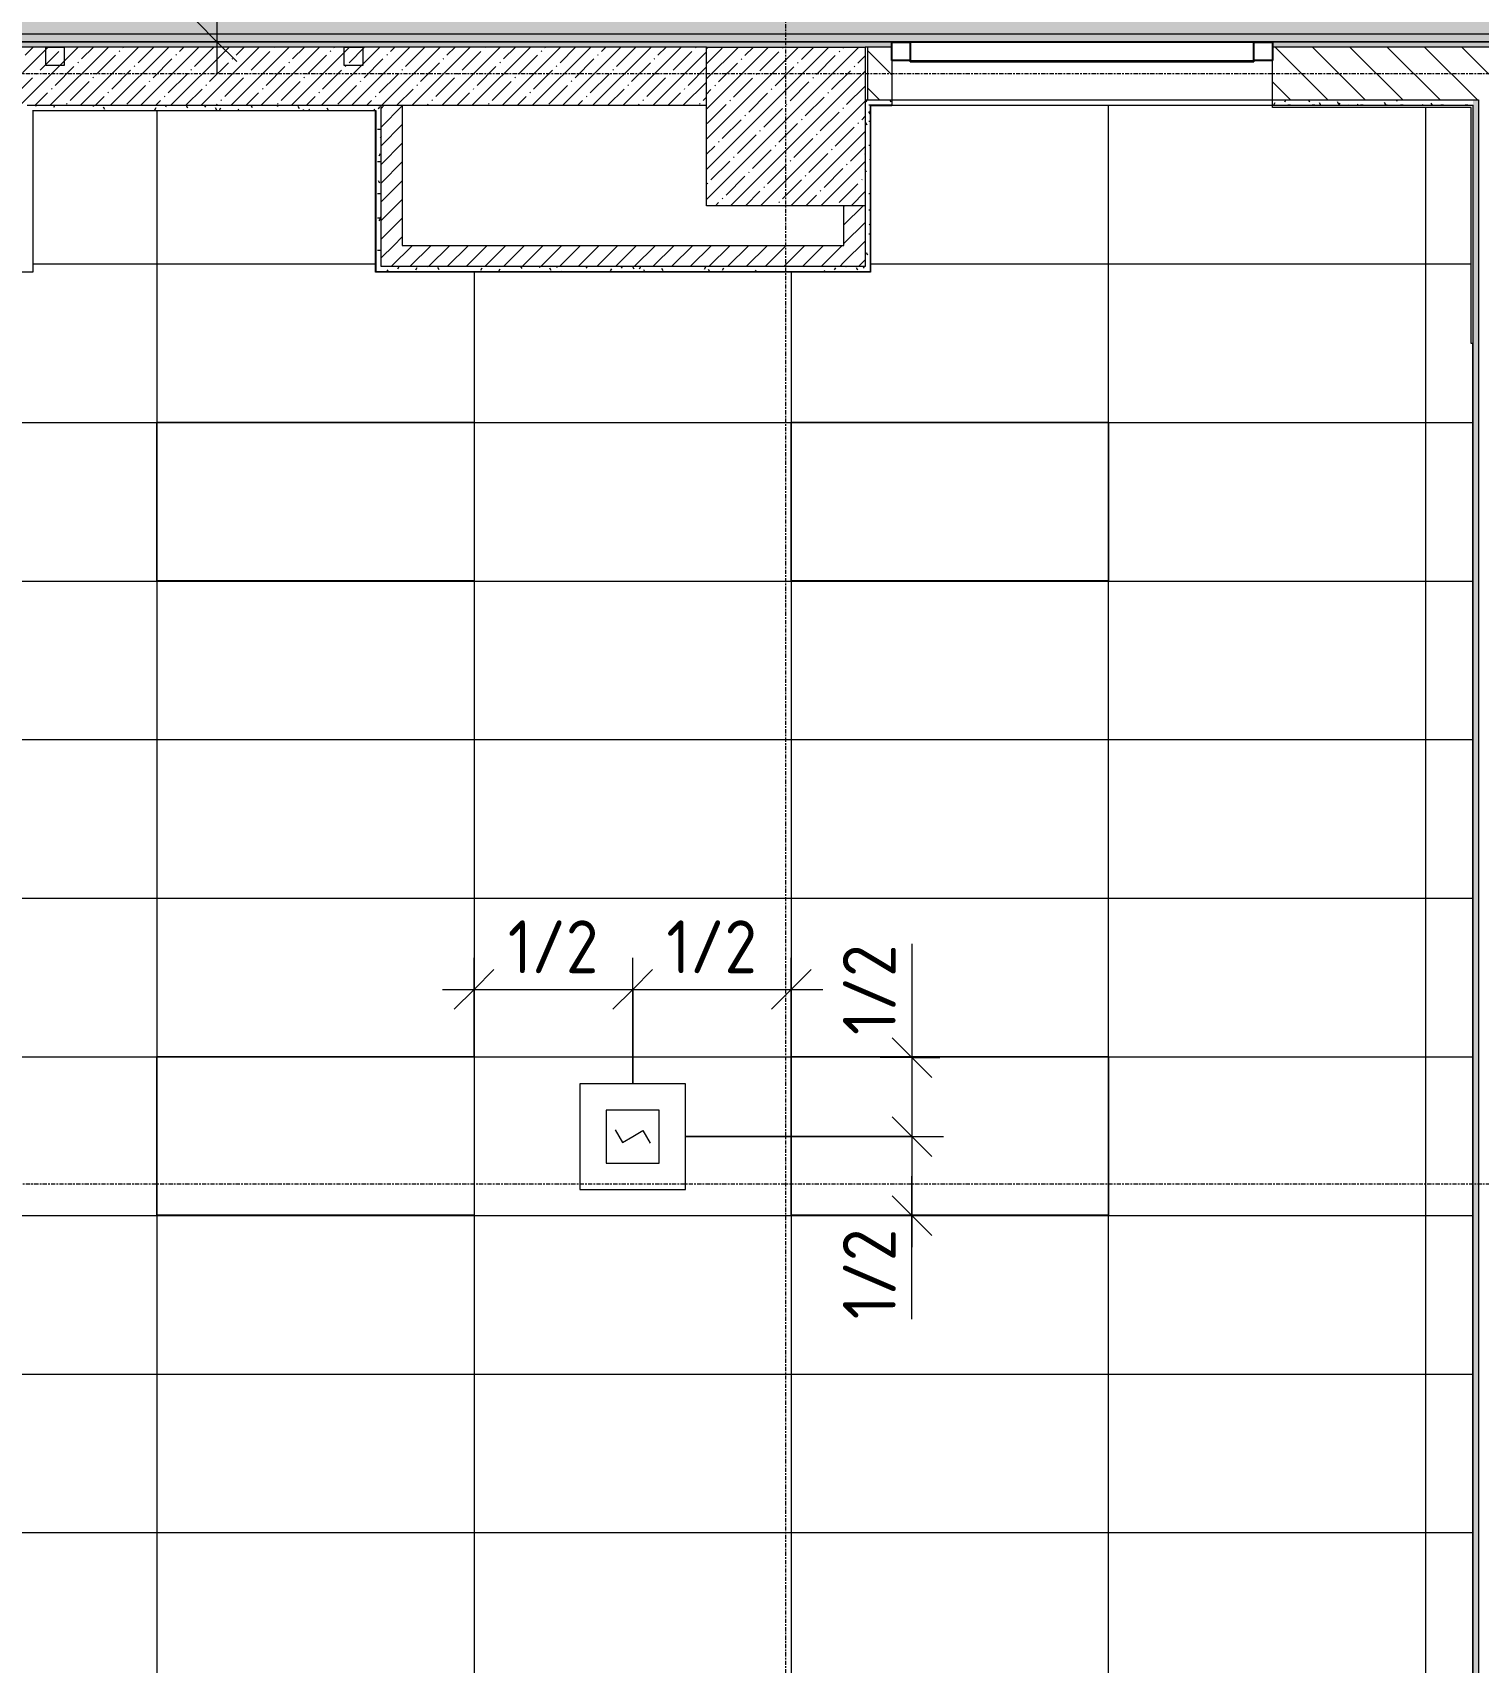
# Model space of a CAD drawing. Header units: millimetres. Extents: x -3902 to 188078, y -8553 to 29000.
# Drawn here: x 19360 to 24831, y 1789 to 7955 of the extents above; entities that cross this region are included whole.
import ezdxf

# ---------------------------------------------------------------- set-up
doc = ezdxf.new("R2010")
doc.units = ezdxf.units.MM
doc.linetypes.add('Осевая', pattern=[31.75, 6.35, -4.7625, 15.875, -4.7625])
for name, color, linetype, lineweight in [('A-ANNO-DIMS', 7, 'Continuous', 9), ('A-ANNO-DIMS-100', 7, 'Continuous', 9), ('A-CLNG-PATT', 7, 'Continuous', 9), ('A-GLAZ', 7, 'Continuous', 9), ('A-GLAZ-1', 7, 'Continuous', 13), ('A-GLAZ-CURT', 7, 'Continuous', 9), ('A-GLAZ-CWMG', 7, 'Continuous', 9), ('A-GLAZ-CWMG-1', 7, 'Continuous', 25), ('A-WALL', 7, 'Continuous', 9), ('I-WALL', 7, 'Continuous', 9), ('Q-SPCQ', 7, 'Continuous', 9), ('S-COLS', 7, 'Continuous', 9), ('Оси-2', 7, 'Осевая', 9)]:
    doc.layers.add(name, color=color, linetype=linetype, lineweight=lineweight)
for name, color, linetype, lineweight, true_color in [('A-ANNO-NOTE', 1, 'Continuous', 9, 0xff0000), ('A-CLNG-1', 7, 'Continuous', 9, 0xeaeaea), ('A-WALL-1', 7, 'Continuous', 9, 0x3c3c3c), ('A-WALL-FNSH-1', 7, 'Continuous', 9, 0x3c3c3c), ('I-WALL-1', 7, 'Continuous', 9, 0x535353), ('Q-SPCQ-2', 1, 'Continuous', 9, 0xff0000), ('S-COLS-1', 9, 'Continuous', 9, 0x808080), ('S-COLS-2', 7, 'Continuous', 9, 0x3c3c3c)]:
    doc.layers.add(name, color=color, linetype=linetype, lineweight=lineweight, true_color=true_color)
doc.layers.add('A-CLNG-PATT-1', color=7, linetype='Continuous', lineweight=9, transparency=1)
doc.styles.add('ISOCPEUR', font='isocpeur.ttf', dxfattribs={"width": 0.9, "height": 250})
doc.styles.add('ISOCPEUR_1', font='isocpeur.ttf', dxfattribs={"width": 0.9, "height": 200})
doc.dimstyles.new('ISO-2_0_0_9К_Средний_округл2', dxfattribs={"dimscale": 304.8, "dimtxt": 199.196235, "dimasz": 0.492126, "dimexe": 0.393701, "dimexo": 0, "dimgap": 0, "dimtad": 1, "dimdec": 0, "dimrnd": 10, "dimzin": 0, "dimdsep": 46, "dimtxsty": 'ISOCPEUR_1', "dimblk1": 'OBLIQUE', "dimblk2": 'OBLIQUE', "dimsah": 1, "dimcen": 0.09, "dimdle": 0.393701, "dimazin": 0, "dimtfac": 1, "dimtdec": 4, "dimtix": 1, "dimtmove": 1, "dimatfit": 3, "dimfxl": 1, "dimtvp": 1, "dimtolj": 1, "dimtzin": 0, "dimarcsym": 2})
doc.dimstyles.new('ISO-2_0_0_9К_Средний_округл2_1', dxfattribs={"dimscale": 304.8, "dimtxt": 199.196235, "dimasz": 0.492126, "dimexe": 0.393701, "dimexo": 0, "dimgap": 0, "dimtad": 1, "dimdec": 0, "dimrnd": 10, "dimzin": 0, "dimdsep": 46, "dimtxsty": 'ISOCPEUR_1', "dimblk1": 'OBLIQUE', "dimblk2": 'OBLIQUE', "dimsah": 1, "dimcen": 0.09, "dimdle": 0.393701, "dimazin": 0, "dimtfac": 1, "dimtdec": 4, "dimtix": 1, "dimtmove": 0, "dimatfit": 3, "dimfxl": 1, "dimtvp": 1, "dimtolj": 1, "dimtzin": 0, "dimarcsym": 2})
doc.dimstyles.new('ISO-2_5_0_9К_БОЛЬШОЙ', dxfattribs={"dimscale": 304.8, "dimtxt": 248.995294, "dimasz": 0.492126, "dimexe": 0.393701, "dimexo": 0.984252, "dimgap": 0, "dimtad": 1, "dimdec": 0, "dimrnd": 10, "dimzin": 0, "dimdsep": 46, "dimtxsty": 'ISOCPEUR', "dimblk1": 'OBLIQUE', "dimblk2": 'OBLIQUE', "dimsah": 1, "dimcen": 0.09, "dimdle": 0.393701, "dimazin": 0, "dimtfac": 1, "dimtdec": 4, "dimtix": 1, "dimtmove": 0, "dimatfit": 3, "dimfxl": 1, "dimtvp": 1, "dimtolj": 1, "dimtzin": 0, "dimarcsym": 2})
pattern_1 = [(45, (0, 0), (-35.35534, 35.35534), [])]
pattern_2 = [(0, (0, 0), (121.92, 30.48), [10.058, -81.382, 10.058, -81.382, -487.68]), (0, (0, 0), (121.92, 30.48), [-182.88, 10.058, -172.822, 10.058, -81.382, -213.36]), (0, (0, 0), (121.92, 30.48), [-457.2, 10.058, -50.902, 10.058, -142.342]), (120, (45.72, 15.24), (-87.356454, 90.345817), [10.058, -81.382, 10.058, -81.382, -487.68]), (120, (45.72, 15.24), (-87.356454, 90.345817), [-182.88, 10.058, -172.822, 10.058, -81.382, -213.36]), (120, (45.72, 15.24), (-87.356454, 90.345817), [-457.2, 10.058, -50.902, 10.058, -142.342]), (240, (60.96, 76.2), (-34.563546, -120.825817), [10.058, -81.382, 10.058, -81.382, -487.68]), (240, (60.96, 76.2), (-34.563546, -120.825817), [-182.88, 10.058, -172.822, 10.058, -81.382, -213.36]), (240, (60.96, 76.2), (-34.563546, -120.825817), [-457.2, 10.058, -50.902, 10.058, -142.342])]

# ---------------------------------------------------------------- blocks, each defined once
blk = doc.blocks.new('BSC_Колонна _Прямоугольная - 600х600-V16-Сводный план потолка 3 этажа в осях 1-12')
at = {"layer": 'S-COLS-1'}
h = blk.add_hatch(dxfattribs=at)
h.set_pattern_fill('FP_23', color=256, style=0, pattern_type=2)
h.set_pattern_definition([(45, (-22210, -7600), (-57.02463, 57.02463), []), (45, (-22152.975, -7600), (-57.02463, 57.02463), [100.806, -20.161, 3.353, -16.808])])
h.paths.add_polyline_path([(-300, -300), (300, -300), (300, 300), (-300, 300)])
at = {"layer": 'S-COLS-2'}
for p, q in [((-300, 300), (300, 300)), ((-300, -300), (-300, 300)), ((300, 300), (300, -300)), ((300, -300), (-300, -300))]:
    blk.add_line(p, q, dxfattribs=at)
blk = doc.blocks.new('120_Окно_СКБ_1Ст - 120_Окно_СКБ_1Ст 400х1200 EI30-24228621-Сводный план потолка 3 этажа в осях 1-12')
at = {"layer": 'A-GLAZ-1'}
for p, q in [((-600, 40), (-600, 110)), ((-600, 110), (-530, 110)), ((-530, 110), (-530, 40)), ((530, 40), (530, 110)), ((530, 110), (600, 110)), ((600, 110), (600, 40)), ((-530, 40), (-600, 40)), ((600, 40), (530, 40))]:
    blk.add_line(p, q, dxfattribs=at)
blk = doc.blocks.new('Извещатель потолочный - Монтируемые на перекрытии-30356282-Сводный план потолка 3 этажа в осях 1-12')
at = {"layer": 'Q-SPCQ'}
for p, q in [((-300, 300), (-300, -100)), ((100, 300), (-300, 300)), ((100, -100), (100, 300)), ((0, 200), (-200, 200)), ((-200, 200), (-200, 0)), ((0, 0), (0, 200)), ((-122.5, 139), (-74.9, 166.5)), ((-100, 100), (-122.5, 139)), ((-77.5, 61), (-100, 100)), ((-200, 0), (0, 0)), ((-125.1, 33.5), (-77.5, 61)), ((-300, -100), (100, -100))]:
    blk.add_line(p, q, dxfattribs=at)
blk = doc.blocks.new('Прямоугольный импост - 50 x 70 мм-31927764-Сводный план потолка 3 этажа в осях 1-12')
at = {"layer": 'A-GLAZ-CWMG-1'}
for p, q in [((0, 35), (-70, 35)), ((-70, 35), (-70, -35)), ((0, -35), (0, 35)), ((-70, -35), (0, -35))]:
    blk.add_line(p, q, dxfattribs=at)
blk = doc.blocks.new('Системная панель - Стекло - 40мм-32261946-Сводный план потолка 3 этажа в осях 1-12')
at = {"layer": 'A-GLAZ-CURT'}
for p, q in [((-650, -40), (-650, -35)), ((-650, -40), (650, -40)), ((650, -35), (650, -40))]:
    blk.add_line(p, q, dxfattribs=at)
blk = doc.blocks.new('Прямоугольный импост - 50 x 70 мм-31701779-Сводный план потолка 3 этажа в осях 1-12')
at = {"layer": 'A-GLAZ-CWMG-1'}
for p, q in [((-70, 35), (0, 35)), ((-70, -35), (-70, 35)), ((0, 35), (0, -35)), ((0, -35), (-70, -35))]:
    blk.add_line(p, q, dxfattribs=at)
blk = doc.blocks.new('Прямоугольный импост - 50 x 70 мм-31928778-Сводный план потолка 3 этажа в осях 1-12')
at = {"layer": 'A-GLAZ-CWMG'}
for p, q in [((13639.3, 7919), (14939.3, 7919)), ((13639.3, 7849), (14939.3, 7849))]:
    blk.add_line(p, q, dxfattribs=at)
blk = doc.blocks.new('DIMBLOCK3-Сводный план потолка 3 этажа в осях 1-12')
at = {"layer": 'A-ANNO-DIMS-100', "lineweight": 20}
for p, q in [((20057.6, 9400), (19982.6, 9475)), ((20057.6, 9400), (20132.6, 9325)), ((20057.6, 7920), (19982.6, 7995)), ((20057.6, 7920), (20132.6, 7845))]:
    blk.add_line(p, q, dxfattribs=at)
at = {"layer": 'A-ANNO-DIMS-100'}
for p, q in [((19966, 9400), (20177.6, 9400)), ((20057.6, 9400), (19966, 9400)), ((20057.6, 9400), (20057.6, 7800)), ((19863.7, 7920), (20177.6, 7920)), ((20057.6, 7920), (19863.7, 7920))]:
    blk.add_line(p, q, dxfattribs=at)
at = {"layer": 'A-ANNO-DIMS-100', "color": 0, "insert": (19731, 8444.5), "char_height": 250, "width": 517.144, "attachment_point": 1, "rotation": 90, "line_spacing_factor": 1.149209, "style": 'ISOCPEUR'}
blk.add_mtext('1/2', dxfattribs=at)
blk = doc.blocks.new('_Oblique')
at = {"color": 0, "linetype": 'ByBlock', "lineweight": -2}
blk.add_line((-0.5, -0.5), (0.5, 0.5), dxfattribs=at)
blk = doc.blocks.new('DIMBLOCK30-Сводный план потолка 3 этажа в осях 1-12')
at = {"layer": 'A-ANNO-DIMS-100'}
for p, q in [((20860, 8398.8), (20860, 8179)), ((20860, 8299), (20860, 8398.8)), ((21910, 8200), (21910, 8419)), ((20860, 8299), (22030, 8299)), ((21910, 8299), (21910, 8200))]:
    blk.add_line(p, q, dxfattribs=at)
at = {"layer": 'A-ANNO-DIMS-100', "lineweight": 20}
for p, q in [((20860, 8299), (20935, 8374)), ((21910, 8299), (21985, 8374)), ((20860, 8299), (20785, 8224)), ((21910, 8299), (21835, 8224))]:
    blk.add_line(p, q, dxfattribs=at)
at = {"layer": 'A-ANNO-DIMS-100', "color": 0, "insert": (21090.5, 8625.6), "char_height": 250, "width": 706.764, "attachment_point": 1, "line_spacing_factor": 1.149209, "style": 'ISOCPEUR'}
blk.add_mtext('1050', dxfattribs=at)
blk = doc.blocks.new('DIMBLOCK67-Сводный план потолка 3 этажа в осях 1-12')
at = {"layer": 'A-ANNO-DIMS-100'}
for p, q in [((22687.2, 4507.5), (22687.2, 4062.7)), ((22687.2, 4197.1), (22687.2, 3778.3)), ((22793.3, 4077.1), (22567.2, 4077.1)), ((22687.2, 4077.1), (22793.3, 4077.1)), ((22687.2, 4062.7), (22687.2, 3927.7)), ((21830.6, 3778.3), (22807.2, 3778.3)), ((22687.2, 3778.3), (21830.6, 3778.3))]:
    blk.add_line(p, q, dxfattribs=at)
at = {"layer": 'A-ANNO-DIMS-100', "lineweight": 20}
for p, q in [((22687.2, 4077.1), (22612.2, 4152.1)), ((22687.2, 4077.1), (22762.2, 4002.1)), ((22687.2, 3778.3), (22612.2, 3853.3)), ((22687.2, 3778.3), (22762.2, 3703.3))]:
    blk.add_line(p, q, dxfattribs=at)
at = {"layer": 'A-ANNO-DIMS-100', "color": 0, "insert": (22426, 4162.7), "char_height": 200, "width": 413.715, "attachment_point": 1, "rotation": 90, "line_spacing_factor": 1.149209, "style": 'ISOCPEUR_1'}
blk.add_mtext('1/2', dxfattribs=at)
blk = doc.blocks.new('DIMBLOCK68-Сводный план потолка 3 этажа в осях 1-12')
at = {"layer": 'A-ANNO-DIMS-100', "lineweight": 20}
for p, q in [((22687.2, 3778.3), (22612.2, 3853.3)), ((22687.2, 3778.3), (22762.2, 3703.3)), ((22687.2, 3479.5), (22612.2, 3554.5)), ((22687.2, 3479.5), (22762.2, 3404.5))]:
    blk.add_line(p, q, dxfattribs=at)
at = {"layer": 'A-ANNO-DIMS-100'}
for p, q in [((21830.6, 3778.3), (22807.2, 3778.3)), ((22687.2, 3778.3), (21830.6, 3778.3)), ((22687.2, 3778.3), (22687.2, 3359.5)), ((22687.2, 3532), (22687.2, 3628.9)), ((22687.2, 3087.2), (22687.2, 3532)), ((22793.3, 3479.5), (22567.2, 3479.5)), ((22687.2, 3479.5), (22793.3, 3479.5))]:
    blk.add_line(p, q, dxfattribs=at)
at = {"layer": 'A-ANNO-DIMS-100', "color": 0, "insert": (22426, 3087.2), "char_height": 200, "width": 413.715, "attachment_point": 1, "rotation": 90, "line_spacing_factor": 1.149209, "style": 'ISOCPEUR_1'}
blk.add_mtext('1/2', dxfattribs=at)
blk = doc.blocks.new('DIMBLOCK69-Сводный план потолка 3 этажа в осях 1-12')
at = {"layer": 'A-ANNO-DIMS-100'}
for p, q in [((21030.6, 4080.7), (21030.6, 4455.1)), ((21630.6, 3978.3), (21630.6, 4455.1)), ((20910.6, 4335.1), (21630.6, 4335.1)), ((21030.6, 4335.1), (21030.6, 4080.7)), ((21630.6, 4335.1), (21630.6, 3978.3))]:
    blk.add_line(p, q, dxfattribs=at)
at = {"layer": 'A-ANNO-DIMS-100', "lineweight": 20}
for p, q in [((21030.6, 4335.1), (21105.6, 4410.1)), ((21630.6, 4335.1), (21705.6, 4410.1)), ((21030.6, 4335.1), (20955.6, 4260.1)), ((21630.6, 4335.1), (21555.6, 4260.1))]:
    blk.add_line(p, q, dxfattribs=at)
at = {"layer": 'A-ANNO-DIMS-100', "color": 0, "insert": (21158.2, 4596.4), "char_height": 200, "width": 413.715, "attachment_point": 1, "line_spacing_factor": 1.149209, "style": 'ISOCPEUR_1'}
blk.add_mtext('1/2', dxfattribs=at)
blk = doc.blocks.new('DIMBLOCK70-Сводный план потолка 3 этажа в осях 1-12')
at = {"layer": 'A-ANNO-DIMS-100'}
for p, q in [((21630.6, 3978.3), (21630.6, 4455.1)), ((22230.6, 4080.7), (22230.6, 4455.1)), ((21630.6, 4335.1), (22350.6, 4335.1)), ((21630.6, 4335.1), (21630.6, 3978.3)), ((22230.6, 4335.1), (22230.6, 4080.7))]:
    blk.add_line(p, q, dxfattribs=at)
at = {"layer": 'A-ANNO-DIMS-100', "lineweight": 20}
for p, q in [((21630.6, 4335.1), (21705.6, 4410.1)), ((22230.6, 4335.1), (22305.6, 4410.1)), ((21630.6, 4335.1), (21555.6, 4260.1)), ((22230.6, 4335.1), (22155.6, 4260.1))]:
    blk.add_line(p, q, dxfattribs=at)
at = {"layer": 'A-ANNO-DIMS-100', "color": 0, "insert": (21758.2, 4596.4), "char_height": 200, "width": 413.715, "attachment_point": 1, "line_spacing_factor": 1.149209, "style": 'ISOCPEUR_1'}
blk.add_mtext('1/2', dxfattribs=at)

msp = doc.modelspace()

# ---------------------------------------------------------------- hatches: boundary and pattern name
at = {"layer": 'A-ANNO-NOTE'}
msp.add_hatch(color=256, dxfattribs=at).paths.add_polyline_path([(38005.7, 7921), (38307.7, 7921), (38307.7, 10679), (37969, 10679), (37969, 11221), (38249, 11221), (38249, 11545.1), (38007.7, 11665.8), (38249, 11786.5), (38249, 11850.8), (38230, 11850.8), (38230, 11950.8), (38249, 11950.8), (38249, 12775), (38230, 12775), (38230, 12875), (38249, 12875), (38249, 14979), (33631, 14979), (33631, 14579), (32989, 14579), (32989, 14959), (31782.2, 14959), (31782.2, 13759), (20231, 13759), (20231, 10879), (12939.3, 10879), (12939.3, 14700), (6781, 14699.8), (6781, 14579), (6139, 14579), (6139, 14700), (5661, 14699.5), (5661, 13999), (3109, 13999), (3109, 14959), (411, 14959), (411, 14679), (111, 14679), (111, 11421), (411, 11421), (411, 10879), (111, 10879), (111, 8521), (1271, 8521), (1271, 7921), (37394.1, 7921)])
at = {"layer": 'A-CLNG-PATT'}
h = msp.add_hatch(dxfattribs=at)
h.set_pattern_fill('FP_31', color=256, style=0, pattern_type=2)
h.set_pattern_definition([(0, (19315, 11450), (0, -50), [])])
h.paths.add_polyline_path([(38005.7, 7921), (38307.7, 7921), (38307.7, 10679), (37969, 10679), (37969, 11221), (38249, 11221), (38249, 11545.1), (38007.7, 11665.8), (38249, 11786.5), (38249, 11850.8), (38230, 11850.8), (38230, 11950.8), (38249, 11950.8), (38249, 12775), (38230, 12775), (38230, 12875), (38249, 12875), (38249, 14979), (33631, 14979), (33631, 14579), (32989, 14579), (32989, 14959), (31782.2, 14959), (31782.2, 13759), (20231, 13759), (20231, 10879), (12939.3, 10879), (12939.3, 14700), (6781, 14699.8), (6781, 14579), (6139, 14579), (6139, 14700), (5661, 14699.5), (5661, 13999), (3109, 13999), (3109, 14959), (411, 14959), (411, 14679), (111, 14679), (111, 11421), (411, 11421), (411, 10879), (111, 10879), (111, 8521), (1271, 8521), (1271, 7921), (37394.1, 7921)])
h.paths.add_polyline_path([(20441.9, 9201.5), (20395.1, 9213), (20352.4, 9235.4), (20316.3, 9267.4), (20288.9, 9307.1), (20271.8, 9352.1), (20266, 9400), (20271.8, 9447.9), (20288.9, 9492.9), (20316.3, 9532.6), (20352.4, 9564.6), (20395.1, 9587), (20441.9, 9598.5), (20490.1, 9598.5), (20536.9, 9587), (20579.6, 9564.6), (20615.7, 9532.6), (20643.1, 9492.9), (20660.2, 9447.9), (20666, 9400), (20660.2, 9352.1), (20643.1, 9307.1), (20615.7, 9267.4), (20579.6, 9235.4), (20536.9, 9213), (20490.1, 9201.5)])
h.paths.add_polyline_path([(20441.9, 13340.5), (20395.1, 13352), (20352.4, 13374.4), (20316.3, 13406.4), (20288.9, 13446.1), (20271.8, 13491.1), (20266, 13539), (20271.8, 13586.9), (20288.9, 13631.9), (20316.3, 13671.6), (20352.4, 13703.6), (20395.1, 13726), (20441.9, 13737.5), (20490.1, 13737.5), (20536.9, 13726), (20579.6, 13703.6), (20615.7, 13671.6), (20643.1, 13631.9), (20660.2, 13586.9), (20666, 13539), (20660.2, 13491.1), (20643.1, 13446.1), (20615.7, 13406.4), (20579.6, 13374.4), (20536.9, 13352), (20490.1, 13340.5)])
h.paths.add_polyline_path([(335.1, 13860.5), (286.9, 13860.5), (240.1, 13872), (197.4, 13894.4), (161.3, 13926.4), (133.9, 13966.1), (116.8, 14011.1), (111, 14059), (116.8, 14106.9), (133.9, 14151.9), (161.3, 14191.6), (197.4, 14223.6), (240.1, 14246), (286.9, 14257.5), (335.1, 14257.5), (381.9, 14246), (424.6, 14223.6), (460.7, 14191.6), (488.1, 14151.9), (505.2, 14106.9), (511, 14059), (505.2, 14011.1), (488.1, 13966.1), (460.7, 13926.4), (424.6, 13894.4), (381.9, 13872), (335.6, 13860.6)])
h = msp.add_hatch(dxfattribs=at)
h.set_pattern_fill('FP_35', color=256, style=0, pattern_type=2)
h.set_pattern_definition([(180, (11431, 2879.5), (-7e-14, -600), []), (270, (11431, 2879.5), (1200, 7e-14), [])])
h.paths.add_polyline_path([(21492.7, 520), (24810.7, 520), (24809.7, 6779), (24802.7, 6779), (24802.7, 7672), (24051, 7672), (24051, 7680), (22530, 7679), (22530, 7050), (20659, 7050), (20658, 7660), (19360, 7659), (19360, 7050), (16102, 7050), (16102, 7672), (15009.3, 7672), (15009.3, 7680), (12780, 7680), (12780, 7280), (12630, 7279), (12631, 520), (19046.3, 520)])
h.paths.add_polyline_path([(23430.6, 1080.7), (22230.6, 1080.7), (22230.6, 1680.7), (23430.6, 1680.7)])
h.paths.add_polyline_path([(21030.6, 1080.7), (19830.6, 1080.7), (19830.6, 1680.7), (21030.6, 1680.7)])
h.paths.add_polyline_path([(17430.6, 1080.7), (16230.6, 1080.7), (16230.6, 1680.7), (17430.6, 1680.7)])
h.paths.add_polyline_path([(13830.6, 1080.7), (13830.6, 1680.7), (15030.6, 1680.7), (15030.6, 1080.7), (14153.6, 1080.7)])
h.paths.add_polyline_path([(22230.6, 3480.7), (22230.6, 4080.7), (23430.6, 4080.7), (23430.6, 3480.7)])
h.paths.add_polyline_path([(19830.6, 3480.7), (19830.6, 4080.7), (21030.6, 4080.7), (21030.6, 3480.7)])
h.paths.add_polyline_path([(16230.6, 3480.7), (16230.6, 4080.7), (17430.6, 4080.7), (17430.6, 3480.7)])
h.paths.add_polyline_path([(14153.6, 3480.7), (13830.6, 3480.7), (13830.6, 4080.7), (15030.6, 4080.7), (15030.6, 3480.7)])
h.paths.add_polyline_path([(22230.6, 5880.7), (22230.6, 6480.7), (23430.6, 6480.7), (23430.6, 5880.7)])
h.paths.add_polyline_path([(19830.6, 5880.7), (19830.6, 6480.7), (21030.6, 6480.7), (21030.6, 5880.7)])
h.paths.add_polyline_path([(17430.6, 5880.7), (16230.6, 5880.7), (16230.6, 6480.7), (17430.6, 6480.7), (17430.6, 6217.1)])
h.paths.add_polyline_path([(15030.6, 5880.7), (13830.6, 5880.7), (13830.6, 6480.7), (15030.6, 6480.7), (15030.6, 6217.1)])
at = {"layer": 'A-CLNG-PATT-1'}
h = msp.add_hatch(color=256, dxfattribs=at)
h.paths.add_polyline_path([(38005.7, 7921), (38307.7, 7921), (38307.7, 10679), (37969, 10679), (37969, 11221), (38249, 11221), (38249, 11545.1), (38007.7, 11665.8), (38249, 11786.5), (38249, 11850.8), (38230, 11850.8), (38230, 11950.8), (38249, 11950.8), (38249, 12775), (38230, 12775), (38230, 12875), (38249, 12875), (38249, 14979), (33631, 14979), (33631, 14579), (32989, 14579), (32989, 14959), (31782.2, 14959), (31782.2, 13759), (20231, 13759), (20231, 10879), (12939.3, 10879), (12939.3, 14700), (6781, 14699.8), (6781, 14579), (6139, 14579), (6139, 14700), (5661, 14699.5), (5661, 13999), (3109, 13999), (3109, 14959), (411, 14959), (411, 14679), (111, 14679), (111, 11421), (411, 11421), (411, 10879), (111, 10879), (111, 8521), (1271, 8521), (1271, 7921), (37394.1, 7921)])
h.paths.add_polyline_path([(20441.9, 9201.5), (20395.1, 9213), (20352.4, 9235.4), (20316.3, 9267.4), (20288.9, 9307.1), (20271.8, 9352.1), (20266, 9400), (20271.8, 9447.9), (20288.9, 9492.9), (20316.3, 9532.6), (20352.4, 9564.6), (20395.1, 9587), (20441.9, 9598.5), (20490.1, 9598.5), (20536.9, 9587), (20579.6, 9564.6), (20615.7, 9532.6), (20643.1, 9492.9), (20660.2, 9447.9), (20666, 9400), (20660.2, 9352.1), (20643.1, 9307.1), (20615.7, 9267.4), (20579.6, 9235.4), (20536.9, 9213), (20490.1, 9201.5)])
h.paths.add_polyline_path([(20441.9, 13340.5), (20395.1, 13352), (20352.4, 13374.4), (20316.3, 13406.4), (20288.9, 13446.1), (20271.8, 13491.1), (20266, 13539), (20271.8, 13586.9), (20288.9, 13631.9), (20316.3, 13671.6), (20352.4, 13703.6), (20395.1, 13726), (20441.9, 13737.5), (20490.1, 13737.5), (20536.9, 13726), (20579.6, 13703.6), (20615.7, 13671.6), (20643.1, 13631.9), (20660.2, 13586.9), (20666, 13539), (20660.2, 13491.1), (20643.1, 13446.1), (20615.7, 13406.4), (20579.6, 13374.4), (20536.9, 13352), (20490.1, 13340.5)])
h.paths.add_polyline_path([(335.1, 13860.5), (286.9, 13860.5), (240.1, 13872), (197.4, 13894.4), (161.3, 13926.4), (133.9, 13966.1), (116.8, 14011.1), (111, 14059), (116.8, 14106.9), (133.9, 14151.9), (161.3, 14191.6), (197.4, 14223.6), (240.1, 14246), (286.9, 14257.5), (335.1, 14257.5), (381.9, 14246), (424.6, 14223.6), (460.7, 14191.6), (488.1, 14151.9), (505.2, 14106.9), (511, 14059), (505.2, 14011.1), (488.1, 13966.1), (460.7, 13926.4), (424.6, 13894.4), (381.9, 13872), (335.6, 13860.6)])
at = {"layer": 'I-WALL'}
h = msp.add_hatch(dxfattribs=at)
h.set_pattern_fill('FP_30', color=256, style=0, pattern_type=2)
h.set_pattern_definition(pattern_2)
h.paths.add_polyline_path([(38307.7, 7900), (38307.7, 7920), (33010, 7920), (33010, 7900), (38005.7, 7900)])
h.paths.add_polyline_path([(30055, 7900), (30510, 7900), (30510, 7920), (27465, 7920), (27465, 7900), (29809.7, 7900)])
h.paths.add_polyline_path([(26365, 7900), (26365, 7920), (24051, 7920), (24051, 7900), (26160, 7900)])
h.paths.add_polyline_path([(22611, 7900), (22611, 7920), (15009.3, 7920), (15009.3, 7900), (22510, 7900)])
h.paths.add_polyline_path([(13569.3, 7900), (13569.3, 7920), (6530, 7920), (6530, 7900), (12930.4, 7900)])
h.paths.add_polyline_path([(3510, 7900), (4030, 7900), (4030, 7920), (3285, 7920), (3285, 7900)])
h.paths.add_polyline_path([(1885, 7900), (1885, 7920), (1250, 7920), (1250, 7900)])
h = msp.add_hatch(dxfattribs=at)
h.set_pattern_fill('FP_10', color=256, style=0, pattern_type=2)
h.set_pattern_definition([(45, (0, 0), (-57.02463, 57.02463), []), (45, (57.025, 0), (-57.02463, 57.02463), [100.806, -20.161, 3.353, -16.808])])
h.paths.add_polyline_path([(21910, 7680), (21910, 7900), (17270, 7900), (17270, 7680), (21492.7, 7680)])
h = msp.add_hatch(dxfattribs=at)
h.set_pattern_fill('FP_8', color=256, style=0, pattern_type=2)
h.set_pattern_definition([(135, (0, 0), (-70.71068, -70.71068), [])])
h.paths.add_polyline_path([(25560, 7700), (25560, 7900), (24051, 7900), (24051, 7700), (25162.2, 7700)])
h.paths.add_polyline_path([(22520, 7700), (22611, 7700), (22611, 7900), (22520, 7900)])
h = msp.add_hatch(dxfattribs=at)
h.set_pattern_fill('FP_30', color=256, style=0, pattern_type=2)
h.set_pattern_definition(pattern_2)
h.paths.add_polyline_path([(20659, 7660), (20659, 7680), (19340, 7680), (19340, 7660), (20658, 7660)])
h = msp.add_hatch(dxfattribs=at)
h.set_pattern_fill('FP_30', color=256, style=0, pattern_type=2)
h.set_pattern_definition(pattern_2)
h.paths.add_polyline_path([(20659, 7070), (20679, 7070), (20679, 7680), (20659, 7680), (20659, 7660)])
h = msp.add_hatch(dxfattribs=at)
h.set_pattern_fill('FP_20', color=256, style=0, pattern_type=2)
h.set_pattern_definition(pattern_1)
h.paths.add_polyline_path([(20759, 7150), (20759, 7680), (20679, 7680), (20679, 7150)])
h = msp.add_hatch(dxfattribs=at)
h.set_pattern_fill('FP_30', color=256, style=0, pattern_type=2)
h.set_pattern_definition(pattern_2)
h.paths.add_polyline_path([(24810.7, 7680), (24810.7, 7700), (24051, 7700), (24051, 7680), (24802.7, 7680)])
h.paths.add_polyline_path([(22510, 7680), (22611, 7680), (22611, 7700), (22510, 7700)])
h = msp.add_hatch(dxfattribs=at)
h.set_pattern_fill('FP_30', color=256, style=0, pattern_type=2)
h.set_pattern_definition(pattern_2)
h.paths.add_polyline_path([(22530, 7050), (22530, 7680), (22510, 7680), (22510, 7050)])
h = msp.add_hatch(dxfattribs=at)
h.set_pattern_fill('FP_30', color=256, style=0, pattern_type=2)
h.set_pattern_definition(pattern_2)
h.paths.add_polyline_path([(24830.7, 400), (24830.7, 7700), (24810.7, 7700), (24810.7, 400)])
h = msp.add_hatch(dxfattribs=at)
h.set_pattern_fill('FP_20', color=256, style=0, pattern_type=2)
h.set_pattern_definition(pattern_1)
h.paths.add_polyline_path([(22430, 7070), (22510, 7070), (22510, 7300), (22430, 7300), (22430, 7116.8)])
h = msp.add_hatch(dxfattribs=at)
h.set_pattern_fill('FP_20', color=256, style=0, pattern_type=2)
h.set_pattern_definition(pattern_1)
h.paths.add_polyline_path([(22430, 7070), (22430, 7150), (20679, 7150), (20679, 7070), (21492.7, 7070)])
h = msp.add_hatch(dxfattribs=at)
h.set_pattern_fill('FP_30', color=256, style=0, pattern_type=2)
h.set_pattern_definition(pattern_2)
h.paths.add_polyline_path([(22510, 7050), (22510, 7070), (20659, 7070), (20659, 7050), (21492.7, 7050)])

# ---------------------------------------------------------------- linework, layer by layer
at = {"layer": 'A-ANNO-NOTE'}
for p, q in [((1271, 7921), (37394.1, 7921)), ((19831, 6479.6), (21031, 6479.6)), ((19831, 5879.6), (19831, 6479.6)), ((21031, 6479.6), (21031, 5879.6)), ((22231, 6479.6), (23431, 6479.6)), ((22231, 5879.6), (22231, 6479.6)), ((23431, 6479.6), (23431, 5879.6)), ((21031, 5879.6), (19831, 5879.6)), ((23431, 5879.6), (22231, 5879.6)), ((19831, 4079.6), (21031, 4079.6)), ((19831, 3479.6), (19831, 4079.6)), ((21031, 4079.6), (21031, 3479.6)), ((22231, 4079.6), (23431, 4079.6)), ((22231, 3479.6), (22231, 4079.6)), ((23431, 4079.6), (23431, 3479.6)), ((21031, 3479.6), (19831, 3479.6)), ((23431, 3479.6), (22231, 3479.6))]:
    msp.add_line(p, q, dxfattribs=at)
at = {"layer": 'A-CLNG-1'}
for p, q in [((1271, 7921), (38307.7, 7921)), ((19830.6, 5880.7), (19830.6, 6480.7)), ((19830.6, 6480.7), (21030.6, 6480.7)), ((21030.6, 6480.7), (21030.6, 5880.7)), ((22230.6, 5880.7), (22230.6, 6480.7)), ((22230.6, 6480.7), (23430.6, 6480.7)), ((23430.6, 6480.7), (23430.6, 5880.7)), ((21030.6, 5880.7), (19830.6, 5880.7)), ((23430.6, 5880.7), (22230.6, 5880.7)), ((19830.6, 3480.7), (19830.6, 4080.7)), ((19830.6, 4080.7), (21030.6, 4080.7)), ((21030.6, 4080.7), (21030.6, 3480.7)), ((22230.6, 3480.7), (22230.6, 4080.7)), ((22230.6, 4080.7), (23430.6, 4080.7)), ((23430.6, 4080.7), (23430.6, 3480.7)), ((21030.6, 3480.7), (19830.6, 3480.7)), ((23430.6, 3480.7), (22230.6, 3480.7))]:
    msp.add_line(p, q, dxfattribs=at)
at = {"layer": 'A-WALL'}
for p, q in [((21910, 7900), (17260, 7900)), ((19340, 7680), (21910, 7680)), ((19360, 7660), (20659, 7660)), ((20659, 7660), (20659, 7050)), ((22611, 7680), (22530, 7680)), ((24051, 7700), (24830.7, 7700)), ((24051, 7680), (24810.7, 7680)), ((24810.7, 6779), (24810.7, 7680)), ((24809.7, 6779), (24810.7, 6779))]:
    msp.add_line(p, q, dxfattribs=at)
at = {"layer": 'A-WALL-1'}
for p, q in [((15009.3, 7920), (22611, 7920)), ((22611, 7900), (22510, 7900)), ((22520, 7700), (22520, 7900)), ((22611, 7920), (22611, 7680)), ((24051, 7680), (24051, 7920)), ((24051, 7920), (26365, 7920)), ((25560, 7900), (24051, 7900)), ((20679, 7070), (20679, 7680)), ((20759, 7680), (20759, 7150)), ((22510, 7700), (22611, 7700)), ((22530, 7680), (22530, 7679)), ((24830.7, 7700), (24830.7, 100)), ((22430, 7150), (22430, 7300)), ((22510, 7300), (22510, 7070)), ((20759, 7150), (22430, 7150)), ((22530, 7050), (20659, 7050)), ((22510, 7070), (20679, 7070)), ((24810.7, 819), (24810.7, 6779))]:
    msp.add_line(p, q, dxfattribs=at)
at = {"layer": 'A-WALL-FNSH-1'}
for p, q in [((22611, 7921), (22611, 7920)), ((24051, 7920), (24051, 7921)), ((20658, 7659), (19361, 7659)), ((19361, 7659), (19361, 7049)), ((20658, 7049), (20658, 7659)), ((22530, 7050), (22530, 7679)), ((22530, 7679), (22611, 7679)), ((22531, 7679), (22531, 7049)), ((22611, 7680), (22611, 7679)), ((24051, 7672), (24051, 7680)), ((24802.7, 7672), (24051, 7672)), ((24802.7, 6779), (24802.7, 7672)), ((19361, 7049), (16102, 7049)), ((22531, 7049), (20658, 7049)), ((24809.7, 6779), (24802.7, 6779)), ((24809.7, 140), (24809.7, 6779))]:
    msp.add_line(p, q, dxfattribs=at)
at = {"layer": 'I-WALL-1'}
for p, q in [((19409.5, 7920), (19409.5, 7921)), ((20609.5, 7921), (20609.5, 7920)), ((24051, 7920), (22611, 7920)), ((22611, 7700), (24051, 7700)), ((22611, 7680), (24051, 7680))]:
    msp.add_line(p, q, dxfattribs=at)
at = {"layer": 'Оси-2'}
for p, q in [((22210, 593.7), (22210, 24898.1)), ((-583.8, 7800), (35990, 7800)), ((-583.8, 3600), (35990, 3600))]:
    msp.add_line(p, q, dxfattribs=at)

# ---------------------------------------------------------------- block references
at = {"layer": 'A-GLAZ'}
msp.add_blockref('120_Окно_СКБ_1Ст - 120_Окно_СКБ_1Ст 400х1200 EI30-24228621-Сводный план потолка 3 этажа в осях 1-12', (20009.5, 7790), dxfattribs=at)
at = {"layer": 'A-GLAZ-CURT'}
msp.add_blockref('Системная панель - Стекло - 40мм-32261946-Сводный план потолка 3 этажа в осях 1-12', (23331, 7884), dxfattribs=at)
at = {"layer": 'A-GLAZ-CWMG', "rotation": 180}
msp.add_blockref('Прямоугольный импост - 50 x 70 мм-31701779-Сводный план потолка 3 этажа в осях 1-12', (22611, 7884), dxfattribs=at)
at = {"layer": 'A-GLAZ-CWMG'}
msp.add_blockref('Прямоугольный импост - 50 x 70 мм-31928778-Сводный план потолка 3 этажа в осях 1-12', (9041.7, 0), dxfattribs=at)
at = {"layer": 'A-GLAZ-CWMG', "extrusion": (0, 0, -1), "rotation": 180}
msp.add_blockref('Прямоугольный импост - 50 x 70 мм-31927764-Сводный план потолка 3 этажа в осях 1-12', (-24051, 7884), dxfattribs=at)
at = {"layer": 'Q-SPCQ-2', "rotation": 269.9999999999998}
msp.add_blockref('Извещатель потолочный - Монтируемые на перекрытии-30356282-Сводный план потолка 3 этажа в осях 1-12', (21530.6, 3678.3), dxfattribs=at)
at = {"layer": 'S-COLS'}
msp.add_blockref('BSC_Колонна _Прямоугольная - 600х600-V16-Сводный план потолка 3 этажа в осях 1-12', (22210, 7600), dxfattribs=at)

# ---------------------------------------------------------------- dimensions: what is measured, and where the dimension line sits
at = {"layer": 'A-ANNO-DIMS'}
dim = msp.add_linear_dim(base=(20057.6, 7920), p1=(20266, 9400), p2=(20163.7, 7920), angle=90, text='1/2', dimstyle='ISO-2_5_0_9К_БОЛЬШОЙ', override={"dimpost": '<>', "dimfxl": 1483.530473}, dxfattribs=at)
dim.commit()
dim.dimension.update_dxf_attribs({"geometry": 'DIMBLOCK3-Сводный план потолка 3 этажа в осях 1-12', "text_midpoint": (19932.6, 8660)})
dim = msp.add_linear_dim(base=(21910, 8299), p1=(20860, 8098.8), p2=(21910, 7900), dimstyle='ISO-2_5_0_9К_БОЛЬШОЙ', override={"dimpost": '<>', "dimfxl": 1068.647124}, dxfattribs=at)
dim.commit()
dim.dimension.update_dxf_attribs({"geometry": 'DIMBLOCK30-Сводный план потолка 3 этажа в осях 1-12', "text_midpoint": (21385, 8424)})
for base, p1, p2, picture, middle in [((21630.6, 4335.1), (21030.6, 4080.7), (21630.6, 3978.3), 'DIMBLOCK69-Сводный план потолка 3 этажа в осях 1-12', (21330.6, 4435.1)), ((22230.6, 4335.1), (21630.6, 3978.3), (22230.6, 4080.7), 'DIMBLOCK70-Сводный план потолка 3 этажа в осях 1-12', (21930.6, 4435.1))]:
    dim = msp.add_linear_dim(base=base, p1=p1, p2=p2, text='1/2', dimstyle='ISO-2_0_0_9К_Средний_округл2_1', override={"dimpost": '<>', "dimfxl": 608.672408}, dxfattribs=at)
    dim.commit()
    dim.dimension.update_dxf_attribs({"geometry": picture, "text_midpoint": middle})
for base, p1, p2, picture, middle in [((22687.2, 3778.3), (22793.3, 4077.1), (21830.6, 3778.3), 'DIMBLOCK67-Сводный план потолка 3 этажа в осях 1-12', (22559.3, 4369.6)), ((22687.2, 3479.5), (21830.6, 3778.3), (22793.3, 3479.5), 'DIMBLOCK68-Сводный план потолка 3 этажа в осях 1-12', (22559.3, 3294))]:
    dim = msp.add_linear_dim(base=base, p1=p1, p2=p2, angle=90, text='1/2', dimstyle='ISO-2_0_0_9К_Средний_округл2', override={"dimpost": '<>', "dimfxl": 1008.034863}, dxfattribs=at)
    dim.commit()
    dim.dimension.update_dxf_attribs({"geometry": picture, "text_midpoint": middle, "dimtype": 160, "text_rotation": 90})

doc.saveas('drawing.dxf')
